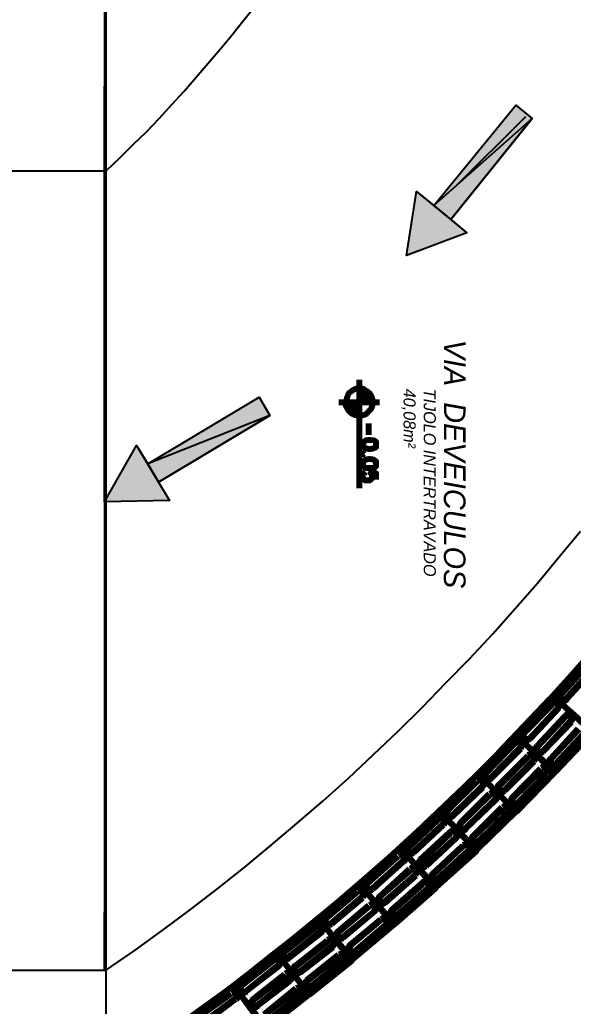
# Model space of a CAD drawing. Header units: millimetres. Extents: x 2273 to 2522, y 1034 to 1187.
# Drawn here: x 2391.595 to 2394.156, y 1162.299 to 1166.87 of the extents above; entities that cross this region are included whole.
import ezdxf

# ---------------------------------------------------------------- set-up
doc = ezdxf.new("R2010")
doc.units = ezdxf.units.MM
doc.linetypes.add('DASHED', pattern=[19.05, 12.7, -6.35])
doc.layers.add('LAYER8', color=8, linetype='Continuous')
doc.layers.add('PAREDES', color=4, linetype='Continuous', lineweight=100)
doc.layers.add('projeção coberta', color=252, linetype='DASHED', lineweight=0)
doc.styles.get("Standard").update_dxf_attribs({"font": 'arial.ttf'})

# ---------------------------------------------------------------- blocks, each defined once
blk = doc.blocks.new('NMIK')
at = {"layer": 'projeção coberta', "linetype": 'Continuous'}
for points in [[(81.8211, 143.3333), (81.8005, 143.3422), (81.7828, 143.3333), (81.8211, 143.3333), (81.8005, 143.3422), (81.8211, 143.3422)], [(81.8211, 143.3451), (81.8005, 143.3422), (81.8211, 143.3422)], [(81.8211, 143.2833), (81.7593, 143.301), (81.7564, 143.2833), (81.8211, 143.2833), (81.7593, 143.301), (81.8211, 143.301)], [(81.8211, 143.301), (81.7681, 143.3186), (81.7593, 143.301), (81.8211, 143.301), (81.7681, 143.3186), (81.8211, 143.3186)], [(81.8211, 143.3186), (81.7828, 143.3333), (81.7681, 143.3186), (81.8211, 143.3186), (81.7828, 143.3333), (81.8211, 143.3333)], [(81.8799, 143.2657), (81.8211, 143.2833), (81.8211, 143.2657), (81.8799, 143.2657), (81.8211, 143.2833), (81.8828, 143.2833)], [(81.8711, 143.248), (81.8211, 143.2657), (81.8211, 143.248), (81.8711, 143.248), (81.8211, 143.2657), (81.8799, 143.2657)], [(81.8564, 143.2333), (81.8211, 143.248), (81.8211, 143.2333), (81.8564, 143.2333), (81.8211, 143.248), (81.8711, 143.248)], [(81.8211, 143.2245), (81.8387, 143.2245), (81.8211, 143.2333), (81.8211, 143.2245), (81.8387, 143.2245), (81.8211, 143.2186)], [(81.8211, 143.2333), (81.8564, 143.2333), (81.8387, 143.2245)]]:
    blk.add_hatch(color=0, dxfattribs=at).paths.add_polyline_path(points)
at = {"layer": 'PAREDES', "color": 0, "linetype": 'Continuous'}
for points in [[(81.8181, 143.348), (81.8064, 143.3451), (81.7946, 143.3422), (81.7828, 143.3363), (81.774, 143.3275), (81.7681, 143.3186), (81.7623, 143.3098), (81.7564, 143.298), (81.7564, 143.2833), (81.7564, 143.2716), (81.7623, 143.2598), (81.7681, 143.248), (81.774, 143.2392), (81.7828, 143.2333), (81.7946, 143.2275), (81.8064, 143.2245), (81.8181, 143.2216), (81.8328, 143.2245), (81.8446, 143.2275), (81.8534, 143.2333), (81.8623, 143.2392), (81.8711, 143.248), (81.877, 143.2598), (81.8799, 143.2716), (81.8828, 143.2833), (81.8799, 143.298), (81.877, 143.3098), (81.8711, 143.3186), (81.8623, 143.3275), (81.8534, 143.3363), (81.8446, 143.3422), (81.8328, 143.3451), (81.8181, 143.348)], [(81.7828, 143.3333), (81.8211, 143.3333), (81.8005, 143.3422), (81.7828, 143.3333)], [(81.8211, 143.3451), (81.8005, 143.3422), (81.8211, 143.3422), (81.8211, 143.3451)], [(81.8211, 143.3333), (81.8005, 143.3422), (81.8211, 143.3422), (81.8211, 143.3333)], [(81.8211, 143.3775), (81.8211, 143.1892)], [(82.0123, 143.3627), (82.0034, 143.3627), (81.9975, 143.351), (81.9946, 143.3363), (81.9946, 143.3275), (81.9975, 143.3127), (82.0034, 143.3039), (82.0123, 143.301), (82.0181, 143.301), (82.027, 143.3039), (82.0328, 143.3127), (82.0358, 143.3275), (82.0358, 143.3363), (82.0328, 143.351), (82.027, 143.3627), (82.0181, 143.3627), (82.0123, 143.3627)], [(82.1005, 143.3627), (82.0946, 143.3627), (82.0858, 143.351), (82.0828, 143.3363), (82.0828, 143.3275), (82.0858, 143.3127), (82.0946, 143.3039), (82.1005, 143.301), (82.1093, 143.301), (82.1152, 143.3039), (82.124, 143.3127), (82.124, 143.3275), (82.124, 143.3363), (82.124, 143.351), (82.1152, 143.3627), (82.1093, 143.3627), (82.1005, 143.3627)], [(82.177, 143.3627), (82.1475, 143.3627), (82.1475, 143.3363), (82.1475, 143.3392), (82.1564, 143.3422), (82.1681, 143.3422), (82.177, 143.3392), (82.1828, 143.3333), (82.1828, 143.3245), (82.1828, 143.3186), (82.1828, 143.3098), (82.177, 143.3039), (82.1681, 143.301), (82.1564, 143.301), (82.1475, 143.3039), (82.1475, 143.3069), (82.1417, 143.3127)], [(81.7564, 143.2833), (81.8211, 143.2833), (81.7593, 143.301), (81.7564, 143.2833)], [(81.8211, 143.2833), (81.7593, 143.301), (81.8211, 143.301), (81.8211, 143.2833)], [(81.7681, 143.3186), (81.8211, 143.3186), (81.7828, 143.3333), (81.7681, 143.3186)], [(81.8211, 143.301), (81.7681, 143.3186), (81.8211, 143.3186), (81.8211, 143.301)], [(81.8211, 143.3186), (81.7828, 143.3333), (81.8211, 143.3333), (81.8211, 143.3186)], [(81.9181, 143.3275), (81.9711, 143.3275)], [(82.0593, 143.3069), (82.0564, 143.3039), (82.0593, 143.301), (82.0623, 143.3039), (82.0593, 143.3069)], [(81.7152, 143.2833), (82.2181, 143.2833)], [(81.8211, 143.2657), (81.8799, 143.2657), (81.8211, 143.2833), (81.8211, 143.2657)], [(81.8799, 143.2657), (81.8211, 143.2833), (81.8828, 143.2833), (81.8799, 143.2657)], [(81.8211, 143.248), (81.8711, 143.248), (81.8211, 143.2657), (81.8211, 143.248)], [(81.8711, 143.248), (81.8211, 143.2657), (81.8799, 143.2657), (81.8711, 143.248)], [(81.8211, 143.2333), (81.8564, 143.2333), (81.8211, 143.248), (81.8211, 143.2333)], [(81.8564, 143.2333), (81.8211, 143.248), (81.8711, 143.248), (81.8564, 143.2333)], [(81.8211, 143.2333), (81.8211, 143.2245), (81.8387, 143.2245), (81.8211, 143.2333)], [(81.8211, 143.2333), (81.8564, 143.2333), (81.8387, 143.2245), (81.8211, 143.2333)], [(81.8211, 143.2245), (81.8387, 143.2245), (81.8211, 143.2186), (81.8211, 143.2245)]]:
    blk.add_lwpolyline(points, dxfattribs=at)
blk = doc.blocks.new('KJIUY')
at = {"layer": 'PAREDES', "color": 0, "linetype": 'Continuous'}
blk.add_lwpolyline([(84.8034, 142.8275), (84.7005, 142.9716), (84.5946, 143.1127), (84.4858, 143.251), (84.377, 143.3892), (84.2652, 143.5245), (84.1505, 143.6569), (84.0358, 143.7892), (83.9181, 143.9186), (83.7975, 144.0451), (83.677, 144.1716), (83.5534, 144.2951), (83.427, 144.4157), (83.3005, 144.5333), (83.1711, 144.651)], dxfattribs=at)
at = {"layer": 'PAREDES', "color": 160, "linetype": 'Continuous'}
for points in [[(83.2887, 144.548), (83.1005, 144.7127), (83.2652, 144.898), (83.4534, 144.7333), (83.2887, 144.548)], [(83.277, 144.5804), (83.1358, 144.7098)], [(83.2799, 144.5863), (83.1387, 144.7127)], [(83.1593, 144.7333), (83.3005, 144.6069)], [(83.1623, 144.7392), (83.3034, 144.6098)], [(83.4711, 144.3775), (83.2887, 144.548), (83.4564, 144.7304), (83.6387, 144.5569), (83.4711, 144.3775)], [(83.577, 144.5363), (83.4387, 144.6627)], [(83.5799, 144.5392), (83.4417, 144.6686)], [(83.4623, 144.6892), (83.6005, 144.5598)], [(83.4652, 144.6951), (83.6064, 144.5657)], [(83.4064, 144.6333), (83.4005, 144.6363), (83.3917, 144.6392), (83.3828, 144.6363), (83.377, 144.6333), (83.374, 144.6245), (83.3711, 144.6186), (83.374, 144.6098), (83.3799, 144.6039)], [(83.4034, 144.6304), (83.3917, 144.6333), (83.3799, 144.6304), (83.377, 144.6186), (83.3828, 144.6069)], [(83.4034, 144.6275), (83.5446, 144.498)], [(83.4093, 144.6333), (83.5446, 144.501)], [(83.277, 144.5833), (83.2858, 144.5775), (83.2917, 144.5775), (83.3005, 144.5804), (83.3064, 144.5833), (83.3093, 144.5922), (83.3123, 144.598), (83.3093, 144.6069), (83.3034, 144.6127)], [(83.2799, 144.5863), (83.2917, 144.5804), (83.3034, 144.5863), (83.3064, 144.598), (83.3005, 144.6098)], [(83.3475, 144.5716), (83.3417, 144.5745), (83.3358, 144.5775), (83.327, 144.5745), (83.3211, 144.5716), (83.3152, 144.5627), (83.3152, 144.5569), (83.3181, 144.548), (83.3211, 144.5422)], [(83.3446, 144.5686), (83.3358, 144.5716), (83.324, 144.5686), (83.3181, 144.5569), (83.324, 144.5451)], [(83.3475, 144.5716), (83.4887, 144.4392)], [(83.5181, 144.4745), (83.3799, 144.6039)], [(83.524, 144.4745), (83.3828, 144.6069)], [(83.4623, 144.4098), (83.3211, 144.5422)], [(83.4623, 144.4127), (83.327, 144.5451)], [(83.3475, 144.5657), (83.4858, 144.4363)], [(83.6475, 144.201), (83.4711, 144.3775), (83.6446, 144.5539), (83.824, 144.3775), (83.6475, 144.201)], [(83.577, 144.5363), (83.5828, 144.5304), (83.5887, 144.5304), (83.5975, 144.5333), (83.6034, 144.5363), (83.6093, 144.5451), (83.6093, 144.551), (83.6064, 144.5598), (83.6034, 144.5657)], [(83.5799, 144.5392), (83.5887, 144.5363), (83.6005, 144.5392), (83.6064, 144.551), (83.6005, 144.5627)], [(83.6505, 144.5216), (83.6446, 144.5245), (83.6358, 144.5275), (83.627, 144.5245), (83.6211, 144.5216), (83.6181, 144.5127), (83.6152, 144.5069), (83.6181, 144.498), (83.6211, 144.4922)], [(83.5181, 144.4716), (83.524, 144.4686), (83.5328, 144.4657), (83.5417, 144.4686), (83.5475, 144.4745), (83.5505, 144.4804), (83.5534, 144.4892), (83.5505, 144.4951), (83.5446, 144.501)], [(83.5211, 144.4745), (83.5328, 144.4716), (83.5446, 144.4775), (83.5475, 144.4863), (83.5417, 144.498)], [(83.6475, 144.5186), (83.6358, 144.5216), (83.624, 144.5186), (83.6211, 144.5069), (83.624, 144.4951)], [(83.7593, 144.3569), (83.624, 144.4892)], [(83.7623, 144.3598), (83.6299, 144.4951)], [(83.6475, 144.5157), (83.7828, 144.3833)], [(83.6505, 144.5186), (83.7887, 144.3833)], [(83.4593, 144.4098), (83.4652, 144.4069), (83.474, 144.4069), (83.4799, 144.4069), (83.4887, 144.4127), (83.4917, 144.4186), (83.4917, 144.4275), (83.4917, 144.4333), (83.4858, 144.4392)], [(83.4623, 144.4127), (83.474, 144.4098), (83.4858, 144.4157), (83.4887, 144.4275), (83.4828, 144.4363)], [(83.5917, 144.4598), (83.5828, 144.4627), (83.577, 144.4657), (83.5681, 144.4627), (83.5623, 144.4598), (83.5593, 144.451), (83.5564, 144.4451), (83.5593, 144.4363), (83.5623, 144.4304)], [(83.5887, 144.4569), (83.577, 144.4598), (83.5652, 144.4569), (83.5593, 144.4451), (83.5652, 144.4333)], [(83.7034, 144.301), (83.5681, 144.4333)], [(83.5887, 144.4539), (83.724, 144.3216)], [(83.5917, 144.4598), (83.727, 144.3245)], [(83.5328, 144.398), (83.524, 144.401), (83.5181, 144.4039), (83.5093, 144.401), (83.5034, 144.398), (83.4975, 144.3922), (83.4975, 144.3833), (83.4975, 144.3745), (83.5034, 144.3686)], [(83.5299, 144.3951), (83.5181, 144.398), (83.5064, 144.3951), (83.5005, 144.3833), (83.5064, 144.3716)], [(83.5299, 144.3922), (83.6652, 144.2598)], [(83.5328, 144.398), (83.6681, 144.2627)], [(83.7005, 144.2951), (83.5652, 144.4304)], [(83.7564, 144.3598), (83.7652, 144.3539), (83.7711, 144.3539), (83.7799, 144.3539), (83.7858, 144.3598), (83.7887, 144.3657), (83.7917, 144.3745), (83.7887, 144.3804), (83.7858, 144.3863)], [(83.6387, 144.2363), (83.5034, 144.3686)], [(83.6446, 144.2392), (83.5064, 144.3716)], [(83.8211, 144.0216), (83.6475, 144.201), (83.824, 144.3745), (84.0005, 144.1951), (83.8211, 144.0216)], [(83.7593, 144.3627), (83.7711, 144.3569), (83.7828, 144.3627), (83.7887, 144.3716), (83.7828, 144.3833)], [(83.8328, 144.3392), (83.827, 144.3451), (83.8181, 144.3451), (83.8093, 144.3451), (83.8034, 144.3392), (83.8005, 144.3333), (83.7975, 144.3275), (83.8005, 144.3186), (83.8034, 144.3127)], [(83.8299, 144.3363), (83.8181, 144.3422), (83.8064, 144.3363), (83.8034, 144.3275), (83.8064, 144.3157)], [(83.8328, 144.3392), (83.9652, 144.201)], [(83.6975, 144.298), (83.7034, 144.2922), (83.7123, 144.2922), (83.7211, 144.2922), (83.727, 144.298), (83.7299, 144.3039), (83.7328, 144.3127), (83.7299, 144.3186), (83.727, 144.3245)], [(83.7005, 144.301), (83.7123, 144.2951), (83.724, 144.301), (83.727, 144.3127), (83.724, 144.3216)], [(83.9387, 144.1745), (83.8034, 144.3098)], [(83.9387, 144.1804), (83.8093, 144.3157)], [(83.8299, 144.3363), (83.9623, 144.201)], [(83.6387, 144.2363), (83.6446, 144.2304), (83.6534, 144.2304), (83.6593, 144.2304), (83.6681, 144.2363), (83.6711, 144.2422), (83.674, 144.251), (83.6711, 144.2569), (83.6681, 144.2657)], [(83.6417, 144.2392), (83.6534, 144.2333), (83.6652, 144.2392), (83.6681, 144.251), (83.6652, 144.2627)], [(83.7711, 144.2804), (83.7652, 144.2863), (83.7564, 144.2863), (83.7505, 144.2863), (83.7417, 144.2804), (83.7387, 144.2745), (83.7358, 144.2686), (83.7387, 144.2598), (83.7417, 144.2539)], [(83.7681, 144.2775), (83.7564, 144.2833), (83.7446, 144.2775), (83.7417, 144.2686), (83.7446, 144.2569)], [(83.877, 144.1157), (83.7417, 144.251)], [(83.8799, 144.1186), (83.7475, 144.2539)], [(83.7681, 144.2775), (83.9005, 144.1422)], [(83.7711, 144.2804), (83.9034, 144.1422)], [(83.7093, 144.2216), (83.7034, 144.2275), (83.6946, 144.2275), (83.6887, 144.2275), (83.6799, 144.2216), (83.677, 144.2157), (83.674, 144.2069), (83.677, 144.201), (83.6799, 144.1951)], [(83.7064, 144.2186), (83.6946, 144.2245), (83.6828, 144.2186), (83.6799, 144.2069), (83.6828, 144.198)], [(83.7064, 144.2186), (83.8417, 144.0804)], [(83.7123, 144.2216), (83.8446, 144.0833)], [(83.9358, 144.1775), (83.9417, 144.1716), (83.9505, 144.1716), (83.9564, 144.1716), (83.9623, 144.1775), (83.9681, 144.1833), (83.9681, 144.1892), (83.9681, 144.198), (83.9623, 144.2039)], [(83.8152, 144.0569), (83.6828, 144.1922)], [(83.8181, 144.0598), (83.6858, 144.1951)], [(83.9917, 143.8392), (83.8211, 144.0216), (84.0064, 144.1922), (84.174, 144.0069), (83.9917, 143.8392)], [(83.9387, 144.1804), (83.9505, 144.1745), (83.9593, 144.1804), (83.9652, 144.1892), (83.9593, 144.201)], [(84.0093, 144.1569), (84.0034, 144.1627), (83.9975, 144.1657), (83.9887, 144.1627), (83.9828, 144.1598), (83.977, 144.151), (83.977, 144.1451), (83.977, 144.1363), (83.9799, 144.1304)], [(84.0064, 144.1539), (83.9975, 144.1598), (83.9858, 144.1569), (83.9799, 144.1451), (83.9828, 144.1333)], [(84.0123, 144.1569), (84.1417, 144.0157)], [(83.877, 144.1186), (83.8828, 144.1127), (83.8887, 144.1127), (83.8975, 144.1127), (83.9034, 144.1157), (83.9093, 144.1245), (83.9093, 144.1304), (83.9093, 144.1392), (83.9034, 144.1451)], [(83.8799, 144.1216), (83.8887, 144.1157), (83.9005, 144.1216), (83.9064, 144.1304), (83.9005, 144.1422)], [(84.1152, 143.9922), (83.9828, 144.1333)], [(84.1123, 143.9892), (83.9828, 144.1275)], [(84.0064, 144.151), (84.1358, 144.0127)], [(83.8152, 144.0569), (83.8211, 144.0539), (83.8299, 144.051), (83.8358, 144.0539), (83.8417, 144.0569), (83.8475, 144.0657), (83.8475, 144.0716), (83.8475, 144.0804), (83.8417, 144.0863)], [(83.8181, 144.0598), (83.8299, 144.0569), (83.8387, 144.0598), (83.8446, 144.0716), (83.8387, 144.0833)], [(83.9475, 144.098), (83.9417, 144.1039), (83.9328, 144.1039), (83.927, 144.1039), (83.9181, 144.101), (83.9152, 144.0922), (83.9123, 144.0863), (83.9123, 144.0775), (83.9181, 144.0716)], [(83.9446, 144.0951), (83.9328, 144.101), (83.9211, 144.0951), (83.9152, 144.0863), (83.9211, 144.0745)], [(84.0475, 143.9304), (83.9181, 144.0716)], [(84.0534, 143.9363), (83.924, 144.0745)], [(83.9446, 144.0951), (84.074, 143.9539)], [(83.9475, 144.098), (84.077, 143.9598)], [(83.8858, 144.0422), (83.8799, 144.0451), (83.8711, 144.048), (83.8652, 144.048), (83.8564, 144.0422), (83.8534, 144.0363), (83.8505, 144.0275), (83.8534, 144.0216), (83.8564, 144.0127)], [(83.8828, 144.0392), (83.8711, 144.0422), (83.8593, 144.0392), (83.8564, 144.0275), (83.8593, 144.0157)], [(83.8828, 144.0363), (84.0123, 143.898)], [(83.8858, 144.0392), (84.0152, 143.901)], [(83.9858, 143.8745), (83.8564, 144.0127)], [(83.9917, 143.8775), (83.8623, 144.0157)], [(84.1593, 143.651), (83.9917, 143.8392), (84.1799, 144.0039), (84.3446, 143.8157), (84.1593, 143.651)], [(84.1093, 143.9892), (84.1181, 143.9863), (84.124, 143.9833), (84.1328, 143.9863), (84.1387, 143.9892), (84.1446, 143.9951), (84.1446, 144.0039), (84.1446, 144.0127), (84.1387, 144.0186)], [(84.1123, 143.9922), (84.124, 143.9892), (84.1358, 143.9922), (84.1417, 144.0039), (84.1358, 144.0157)], [(84.1828, 143.9686), (84.177, 143.9745), (84.1681, 143.9745), (84.1623, 143.9745), (84.1534, 143.9716), (84.1505, 143.9657), (84.1475, 143.9569), (84.1475, 143.948), (84.1534, 143.9422)], [(84.0475, 143.9304), (84.0534, 143.9275), (84.0623, 143.9245), (84.0681, 143.9275), (84.074, 143.9304), (84.0799, 143.9363), (84.0828, 143.9451), (84.0799, 143.951), (84.077, 143.9598)], [(84.0505, 143.9333), (84.0623, 143.9304), (84.0711, 143.9333), (84.077, 143.9451), (84.074, 143.9569)], [(84.1799, 143.9657), (84.1681, 143.9716), (84.1564, 143.9686), (84.1505, 143.9569), (84.1564, 143.9451)], [(84.2799, 143.798), (84.1534, 143.9422)], [(84.2858, 143.801), (84.1593, 143.9451)], [(84.1799, 143.9657), (84.3064, 143.8216)], [(84.1828, 143.9686), (84.3093, 143.8245)], [(83.9858, 143.8745), (83.9917, 143.8686), (84.0005, 143.8686), (84.0064, 143.8686), (84.0152, 143.8745), (84.0181, 143.8804), (84.0211, 143.8863), (84.0181, 143.8951), (84.0152, 143.901)], [(83.9887, 143.8775), (84.0005, 143.8716), (84.0123, 143.8775), (84.0152, 143.8863), (84.0123, 143.898)], [(84.1181, 143.9127), (84.1123, 143.9157), (84.1064, 143.9186), (84.0975, 143.9186), (84.0917, 143.9127), (84.0858, 143.9069), (84.0828, 143.901), (84.0858, 143.8922), (84.0887, 143.8863)], [(84.1152, 143.9098), (84.1034, 143.9157), (84.0946, 143.9098), (84.0887, 143.898), (84.0917, 143.8892)], [(84.2181, 143.7422), (84.0887, 143.8833)], [(84.2181, 143.7451), (84.0946, 143.8892)], [(84.1181, 143.9069), (84.2417, 143.7657)], [(84.1211, 143.9127), (84.2475, 143.7686)], [(84.0564, 143.8569), (84.0505, 143.8627), (84.0417, 143.8627), (84.0328, 143.8627), (84.027, 143.8598), (84.0211, 143.851), (84.0211, 143.8451), (84.0211, 143.8363), (84.024, 143.8304)], [(84.0534, 143.8539), (84.0417, 143.8598), (84.0299, 143.8539), (84.024, 143.8451), (84.0299, 143.8333)], [(84.0534, 143.851), (84.1799, 143.7098)], [(84.0564, 143.8539), (84.1828, 143.7127)], [(84.1534, 143.6863), (84.027, 143.8275)], [(84.1564, 143.6892), (84.0299, 143.8304)], [(84.3181, 143.4598), (84.1593, 143.651), (84.3475, 143.8098), (84.5093, 143.6186), (84.3181, 143.4598)], [(84.2799, 143.801), (84.2858, 143.7951), (84.2946, 143.7951), (84.3005, 143.7951), (84.3093, 143.798), (84.3123, 143.8039), (84.3152, 143.8127), (84.3123, 143.8216), (84.3093, 143.8275)], [(84.2828, 143.8039), (84.2946, 143.798), (84.3064, 143.801), (84.3093, 143.8127), (84.3064, 143.8245)], [(84.2152, 143.7422), (84.2211, 143.7392), (84.2299, 143.7363), (84.2387, 143.7363), (84.2446, 143.7422), (84.2505, 143.748), (84.2505, 143.7569), (84.2505, 143.7627), (84.2446, 143.7686)], [(84.2181, 143.7451), (84.2299, 143.7422), (84.2417, 143.7451), (84.2475, 143.7569), (84.2417, 143.7657)], [(84.3534, 143.7745), (84.3446, 143.7804), (84.3387, 143.7833), (84.3299, 143.7833), (84.324, 143.7775), (84.3181, 143.7716), (84.3181, 143.7657), (84.3181, 143.7569), (84.3211, 143.751)], [(84.3475, 143.7745), (84.3387, 143.7775), (84.327, 143.7745), (84.3211, 143.7657), (84.324, 143.7539)], [(84.4475, 143.6069), (84.324, 143.7539)], [(84.4446, 143.6039), (84.324, 143.748)], [(84.3475, 143.7716), (84.4711, 143.6275)], [(84.3534, 143.7745), (84.477, 143.6304)], [(84.1534, 143.6863), (84.1593, 143.6804), (84.1652, 143.6804), (84.174, 143.6804), (84.1799, 143.6833), (84.1858, 143.6922), (84.1887, 143.698), (84.1858, 143.7069), (84.1828, 143.7127)], [(84.1564, 143.6892), (84.1652, 143.6833), (84.177, 143.6863), (84.1828, 143.698), (84.1799, 143.7098)], [(84.2858, 143.7216), (84.2799, 143.7275), (84.274, 143.7304), (84.2652, 143.7304), (84.2593, 143.7245), (84.2534, 143.7186), (84.2505, 143.7127), (84.2534, 143.7039), (84.2564, 143.698)], [(84.2828, 143.7216), (84.274, 143.7245), (84.2623, 143.7216), (84.2564, 143.7127), (84.2593, 143.701)], [(84.2858, 143.7216), (84.4093, 143.5745)], [(84.2858, 143.7186), (84.4064, 143.5716)], [(84.2211, 143.6686), (84.2152, 143.6716), (84.2064, 143.6745), (84.2005, 143.6745), (84.1917, 143.6716), (84.1887, 143.6627), (84.1858, 143.6569), (84.1858, 143.648), (84.1887, 143.6422)], [(84.2181, 143.6657), (84.2064, 143.6716), (84.1946, 143.6657), (84.1887, 143.6569), (84.1946, 143.6451)], [(84.2181, 143.6627), (84.3417, 143.5186)], [(84.224, 143.6657), (84.3446, 143.5216)], [(84.3799, 143.551), (84.2564, 143.6951)], [(84.3858, 143.551), (84.2623, 143.698)], [(84.3152, 143.4951), (84.1917, 143.6422)], [(84.3181, 143.498), (84.1946, 143.6422)], [(84.477, 143.2657), (84.3181, 143.4598), (84.5152, 143.6157), (84.6711, 143.4216), (84.477, 143.2657)], [(84.4446, 143.6069), (84.4505, 143.601), (84.4593, 143.598), (84.4652, 143.601), (84.474, 143.6039), (84.477, 143.6098), (84.4799, 143.6186), (84.4799, 143.6245), (84.474, 143.6333)], [(84.4475, 143.6098), (84.4593, 143.6039), (84.4711, 143.6069), (84.477, 143.6186), (84.4711, 143.6304)], [(84.3799, 143.551), (84.3858, 143.5451), (84.3917, 143.5451), (84.4005, 143.5451), (84.4064, 143.548), (84.4123, 143.5539), (84.4152, 143.5627), (84.4123, 143.5686), (84.4093, 143.5775)], [(84.3828, 143.5539), (84.3917, 143.548), (84.4034, 143.551), (84.4093, 143.5627), (84.4064, 143.5745)], [(84.5181, 143.5804), (84.5123, 143.5863), (84.5034, 143.5892), (84.4975, 143.5863), (84.4887, 143.5833), (84.4858, 143.5775), (84.4828, 143.5716), (84.4828, 143.5627), (84.4858, 143.5569)], [(84.5152, 143.5775), (84.5034, 143.5833), (84.4917, 143.5804), (84.4858, 143.5686), (84.4887, 143.5569)], [(84.5123, 143.5775), (84.6328, 143.4275)], [(84.5181, 143.5804), (84.6358, 143.4304)], [(84.3123, 143.4951), (84.3181, 143.4922), (84.327, 143.4892), (84.3358, 143.4892), (84.3417, 143.4922), (84.3475, 143.501), (84.3475, 143.5069), (84.3475, 143.5157), (84.3446, 143.5216)], [(84.3152, 143.498), (84.327, 143.4922), (84.3387, 143.498), (84.3446, 143.5069), (84.3417, 143.5186)], [(84.4505, 143.5275), (84.4446, 143.5333), (84.4358, 143.5363), (84.4299, 143.5333), (84.4211, 143.5304), (84.4152, 143.5245), (84.4152, 143.5186), (84.4152, 143.5098), (84.4181, 143.5039)], [(84.4475, 143.5245), (84.4358, 143.5304), (84.424, 143.5275), (84.4181, 143.5157), (84.4211, 143.5039)], [(84.4475, 143.5216), (84.5652, 143.3745)], [(84.4534, 143.5275), (84.5711, 143.3775)], [(84.6034, 143.4069), (84.4858, 143.5539)], [(84.6093, 143.4098), (84.4917, 143.5598)], [(84.3858, 143.4745), (84.377, 143.4804), (84.3711, 143.4833), (84.3623, 143.4804), (84.3564, 143.4775), (84.3505, 143.4716), (84.3475, 143.4657), (84.3505, 143.4569), (84.3534, 143.451)], [(84.3799, 143.4716), (84.3711, 143.4775), (84.3593, 143.4745), (84.3534, 143.4627), (84.3564, 143.451)], [(84.3858, 143.4745), (84.5034, 143.3245)], [(84.5387, 143.3539), (84.4211, 143.501)], [(84.5446, 143.3539), (84.424, 143.5069)], [(84.474, 143.301), (84.3534, 143.448)], [(84.477, 143.301), (84.3564, 143.4539)], [(84.3799, 143.4686), (84.4975, 143.3216)], [(84.6064, 143.4069), (84.6123, 143.401), (84.6181, 143.401), (84.627, 143.401), (84.6328, 143.4039), (84.6387, 143.4098), (84.6417, 143.4186), (84.6387, 143.4245), (84.6358, 143.4333)], [(84.6093, 143.4098), (84.6181, 143.4039), (84.6299, 143.4069), (84.6358, 143.4186), (84.6328, 143.4304)], [(84.6299, 143.0686), (84.477, 143.2657), (84.6711, 143.4186), (84.827, 143.2216), (84.6299, 143.0686)], [(84.5358, 143.3539), (84.5446, 143.348), (84.5505, 143.348), (84.5593, 143.348), (84.5652, 143.351), (84.5711, 143.3569), (84.574, 143.3657), (84.5711, 143.3716), (84.5681, 143.3804)], [(84.674, 143.3833), (84.6681, 143.3892), (84.6623, 143.3922), (84.6534, 143.3892), (84.6475, 143.3863), (84.6417, 143.3804), (84.6387, 143.3745), (84.6387, 143.3657), (84.6417, 143.3598)], [(84.6711, 143.3804), (84.6593, 143.3863), (84.6475, 143.3833), (84.6417, 143.3745), (84.6475, 143.3627)], [(84.674, 143.3833), (84.7946, 143.2333)], [(84.5417, 143.3569), (84.5505, 143.351), (84.5623, 143.3539), (84.5681, 143.3657), (84.5652, 143.3775)], [(84.6064, 143.3304), (84.6005, 143.3363), (84.5946, 143.3392), (84.5858, 143.3363), (84.5799, 143.3333), (84.574, 143.3275), (84.5711, 143.3216), (84.5711, 143.3127), (84.574, 143.3069)], [(84.7623, 143.2098), (84.6417, 143.3569)], [(84.7652, 143.2127), (84.6475, 143.3627)], [(84.6711, 143.3775), (84.7887, 143.2304)], [(84.4711, 143.301), (84.477, 143.2951), (84.4858, 143.2951), (84.4917, 143.2951), (84.5005, 143.298), (84.5064, 143.3039), (84.5064, 143.3127), (84.5064, 143.3186), (84.5034, 143.3275)], [(84.474, 143.3039), (84.4858, 143.298), (84.4975, 143.301), (84.5034, 143.3127), (84.5005, 143.3245)], [(84.6034, 143.3275), (84.5917, 143.3333), (84.5799, 143.3304), (84.574, 143.3216), (84.5799, 143.3098)], [(84.6946, 143.1569), (84.577, 143.3039)], [(84.6975, 143.1598), (84.5828, 143.3098)], [(84.6034, 143.3275), (84.7211, 143.1775)], [(84.6093, 143.3304), (84.724, 143.1804)], [(84.5417, 143.2775), (84.5358, 143.2833), (84.527, 143.2863), (84.5211, 143.2833), (84.5123, 143.2804), (84.5064, 143.2745), (84.5064, 143.2686), (84.5064, 143.2598), (84.5093, 143.2539)], [(84.5387, 143.2745), (84.527, 143.2804), (84.5152, 143.2775), (84.5093, 143.2686), (84.5123, 143.2569)], [(84.627, 143.1039), (84.5093, 143.2539)], [(84.6299, 143.1069), (84.5123, 143.2569)], [(84.5358, 143.2745), (84.6564, 143.1245)], [(84.5417, 143.2775), (84.6564, 143.1275)], [(84.777, 142.8627), (84.6299, 143.0686), (84.8299, 143.2127), (84.9799, 143.0127), (84.777, 142.8627)], [(84.6946, 143.1569), (84.7005, 143.151), (84.7064, 143.151), (84.7152, 143.151), (84.7211, 143.1539), (84.727, 143.1598), (84.7299, 143.1686), (84.7299, 143.1745), (84.724, 143.1833)], [(84.6975, 143.1598), (84.7064, 143.1539), (84.7181, 143.1569), (84.724, 143.1686), (84.7211, 143.1804)], [(84.627, 143.1039), (84.6328, 143.098), (84.6387, 143.098), (84.6475, 143.098), (84.6534, 143.101), (84.6593, 143.1069), (84.6623, 143.1157), (84.6623, 143.1216), (84.6564, 143.1304)], [(84.6299, 143.1069), (84.6387, 143.101), (84.6505, 143.1039), (84.6564, 143.1157), (84.6534, 143.1275)], [(84.6946, 143.0804), (84.6887, 143.0863), (84.6799, 143.0892), (84.674, 143.0892), (84.6652, 143.0833), (84.6593, 143.0775), (84.6593, 143.0716), (84.6593, 143.0627), (84.6623, 143.0569)], [(84.6917, 143.0775), (84.6799, 143.0833), (84.6681, 143.0804), (84.6623, 143.0716), (84.6652, 143.0598)], [(84.6917, 143.0745), (84.8034, 142.9216)], [(84.6946, 143.0775), (84.8093, 142.9245)], [(84.777, 142.901), (84.6652, 143.0539)], [(84.777, 142.9039), (84.6681, 143.0569)]]:
    blk.add_lwpolyline(points, dxfattribs=at)

msp = doc.modelspace()

# ---------------------------------------------------------------- hatches: boundary and pattern name
at = {"layer": 'LAYER8', "linetype": 'Continuous'}
for color, points in [(252, [(2391.9872, 1164.636), (2391.9931, 1180.0566), (2391.9872, 1180.0625), (2391.9872, 1164.636), (2391.9931, 1180.0566), (2391.9931, 1164.6478)]), (0, [(2393.9666, 1166.4125), (2393.5107, 1166.0096), (2393.8901, 1166.4743), (2393.9666, 1166.4125), (2393.5107, 1166.0096), (2393.5901, 1165.9449)]), (0, [(2393.3842, 1165.7772), (2393.4313, 1166.0743), (2393.6637, 1165.8831)]), (0, [(2392.7519, 1165.036), (2392.1872, 1164.8125), (2392.7019, 1165.1213), (2392.7519, 1165.036), (2392.1872, 1164.8125), (2392.2372, 1164.7272)]), (0, [(2391.9872, 1164.636), (2392.1342, 1164.8978), (2392.2872, 1164.6419)]), (252, [(2391.9872, 1162.4654), (2391.9931, 1164.636), (2391.9872, 1164.636), (2391.9872, 1162.4654), (2391.9931, 1164.636), (2391.9931, 1162.4654)])]:
    msp.add_hatch(color=color, dxfattribs=at).paths.add_polyline_path(points)

# ---------------------------------------------------------------- linework, layer by layer
at = {"layer": 'LAYER8', "color": 252, "linetype": 'Continuous'}
for points in [[(2391.9872, 1180.0625), (2391.9872, 1164.636), (2391.9931, 1180.0566), (2391.9872, 1180.0625)], [(2391.9872, 1164.636), (2391.9931, 1180.0566), (2391.9931, 1164.6478), (2391.9872, 1164.636)], [(2393.6107, 1166.0978), (2393.9372, 1166.4213)], [(2391.9872, 1164.636), (2391.9872, 1162.4654), (2391.9931, 1164.636), (2391.9872, 1164.636)], [(2391.9872, 1162.4654), (2391.9931, 1164.636), (2391.9931, 1162.4654), (2391.9872, 1162.4654)], [(2391.9931, 1164.636), (2391.9931, 1162.4654), (2391.9931, 1162.4654), (2391.9931, 1164.636)], [(2391.9931, 1162.4654), (2391.9931, 1162.4654), (2391.9931, 1164.636), (2391.9931, 1162.4654)], [(2391.9931, 1164.636), (2391.9931, 1162.4654), (2391.9931, 1162.4654), (2391.9931, 1164.636)], [(2391.9931, 1162.4654), (2391.9931, 1162.4654), (2391.9931, 1164.636), (2391.9931, 1162.4654)]]:
    msp.add_lwpolyline(points, dxfattribs=at)
at = {"layer": 'LAYER8', "color": 0, "linetype": 'Continuous'}
for points in [[(2391.9931, 1180.0566), (2391.9931, 1161.9831)], [(2391.996, 1166.1713), (2392.0578, 1166.2302), (2392.1195, 1166.2919), (2392.1813, 1166.3507), (2392.2401, 1166.4125), (2392.299, 1166.4772), (2392.3548, 1166.539), (2392.4107, 1166.6037), (2392.4666, 1166.6684), (2392.5225, 1166.7331), (2392.5754, 1166.7978), (2392.6284, 1166.8654), (2392.6813, 1166.9302)], [(2393.4313, 1166.0743), (2393.5107, 1166.0096), (2393.8901, 1166.4743), (2393.9666, 1166.4125), (2393.5901, 1165.9449), (2393.6637, 1165.8831), (2393.3842, 1165.7772), (2393.4313, 1166.0743)], [(2393.8901, 1166.4743), (2393.9666, 1166.4125), (2393.5107, 1166.0096), (2393.8901, 1166.4743)], [(2393.9666, 1166.4125), (2393.5107, 1166.0096), (2393.5901, 1165.9449), (2393.9666, 1166.4125)], [(2391.9931, 1166.1684), (2389.1431, 1166.1684)], [(2393.3842, 1165.7772), (2393.4313, 1166.0743), (2393.6637, 1165.8831), (2393.3842, 1165.7772)], [(2392.1342, 1164.8978), (2392.1872, 1164.8125), (2392.7019, 1165.1213), (2392.7519, 1165.036), (2392.2372, 1164.7272), (2392.2872, 1164.6419), (2391.9872, 1164.636), (2392.1342, 1164.8978)], [(2392.7019, 1165.1213), (2392.7519, 1165.036), (2392.1872, 1164.8125), (2392.7019, 1165.1213)], [(2392.7519, 1165.036), (2392.1872, 1164.8125), (2392.2372, 1164.7272), (2392.7519, 1165.036)], [(2391.9872, 1164.636), (2392.1342, 1164.8978), (2392.2872, 1164.6419), (2391.9872, 1164.636)], [(2391.996, 1162.4684), (2392.1284, 1162.5596), (2392.2578, 1162.6537), (2392.3842, 1162.7478), (2392.5107, 1162.8449), (2392.6372, 1162.9449), (2392.7578, 1163.0449), (2392.8784, 1163.1478), (2392.999, 1163.2507), (2393.1166, 1163.3566), (2393.2313, 1163.4654), (2393.346, 1163.5743), (2393.4578, 1163.6831), (2393.5666, 1163.7978), (2393.6754, 1163.9096), (2393.7842, 1164.0243), (2393.8872, 1164.1419), (2393.9901, 1164.2596), (2394.0901, 1164.3802), (2394.1901, 1164.5007)], [(2391.9931, 1162.4654), (2389.1431, 1162.4654)]]:
    msp.add_lwpolyline(points, dxfattribs=at)

# ---------------------------------------------------------------- block references
at = {"layer": 'LAYER8', "color": 0, "linetype": 'ByBlock', "rotation": 270}
msp.add_blockref('KJIUY', (2249.5156, 1247.0248), dxfattribs=at)
at = {"layer": 'LAYER8', "linetype": 'ByBlock', "rotation": 270}
msp.add_blockref('NMIK', (2249.8817, 1246.9172), dxfattribs=at)

# ---------------------------------------------------------------- texts
at = {"layer": 'LAYER8', "color": 0, "linetype": 'Continuous', "width": 1.591519, "attachment_point": 1, "rotation": 270}
for s, insert, char_height in [('{\\fHarlow Solid Italic|b0|i0|c0|p82;VIA  DEVEICULOS}', (2393.6577, 1165.3877), 0.1), ('{\\fHarlow Solid Italic|b0|i0|c0|p82;TIJOLO INTERTRAVADO\\P40,08m²}', (2393.5203, 1165.1605), 0.056045)]:
    msp.add_mtext(s, dxfattribs=dict(at, insert=insert, char_height=char_height))

doc.saveas('drawing.dxf')
